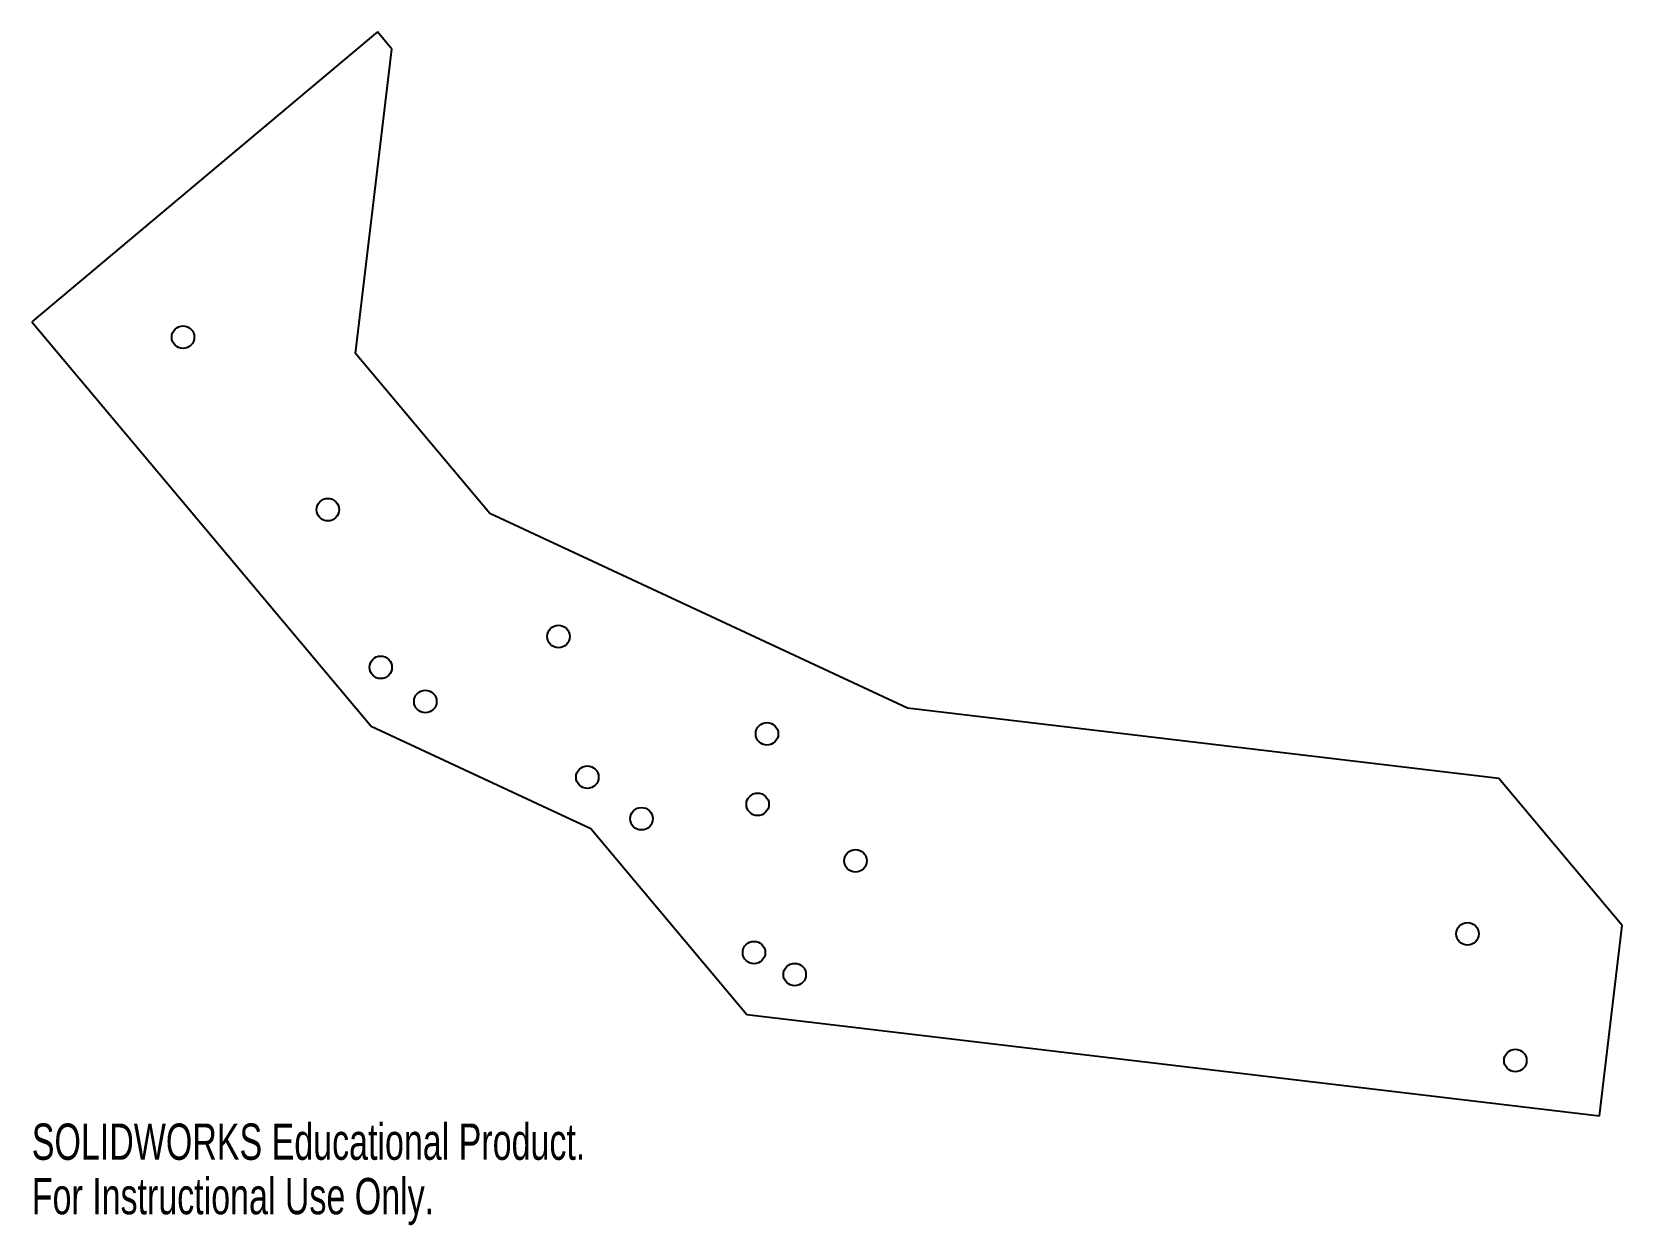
# Model space of a CAD drawing. Header units: millimetres. Extents: x -228 to -16, y -73 to 86.
import ezdxf

# ---------------------------------------------------------------- set-up
doc = ezdxf.new("R2010")
doc.units = ezdxf.units.MM
doc.styles.add('SLDTEXTSTYLE0', font='TXT', dxfattribs={"width": 0.7})

msp = doc.modelspace()

# ---------------------------------------------------------------- linework, layer by layer
at = {"color": 7, "linetype": 'Continuous', "lineweight": 25}
for p, q in [((-181.57, 85.53), (-227.58, 46.93)), ((-179.64, 83.24), (-181.57, 85.53)), ((-184.47, 42.69), (-179.64, 83.24)), ((-227.58, 46.93), (-182.41, -6.91)), ((-166.61, 21.41), (-184.47, 42.69)), ((-110.98, -4.54), (-166.61, 21.41)), ((-32.27, -13.91), (-110.98, -4.54)), ((-182.41, -6.91), (-153.14, -20.55)), ((-15.86, -33.47), (-32.27, -13.91)), ((-153.14, -20.55), (-132.38, -45.3)), ((-18.88, -58.82), (-15.86, -33.47)), ((-132.38, -45.3), (-18.88, -58.82))]:
    msp.add_line(p, q, dxfattribs=at)
for centre in [(-207.45, 44.88), (-188.17, 21.9), (-157.46, 5), (-181.13, 0.91), (-175.19, -3.65), (-129.71, -7.94), (-153.62, -13.71), (-130.95, -17.34), (-146.4, -19.25), (-117.93, -24.86), (-36.45, -34.57), (-131.44, -37.08), (-126.02, -40.01), (-30.08, -51.44)]:
    msp.add_circle(centre, 1.5, dxfattribs=at)

# ---------------------------------------------------------------- texts
at = {"color": 7, "linetype": 'Continuous', "char_height": 4.8336, "attachment_point": 1, "style": 'SLDTEXTSTYLE0'}
for s, insert in [('SOLIDWORKS Educational Product.', (-227.58, -59.84)), ('For Instructional Use Only.', (-227.58, -67.09))]:
    msp.add_mtext(s, dxfattribs=dict(at, insert=insert))

doc.saveas('drawing.dxf')
